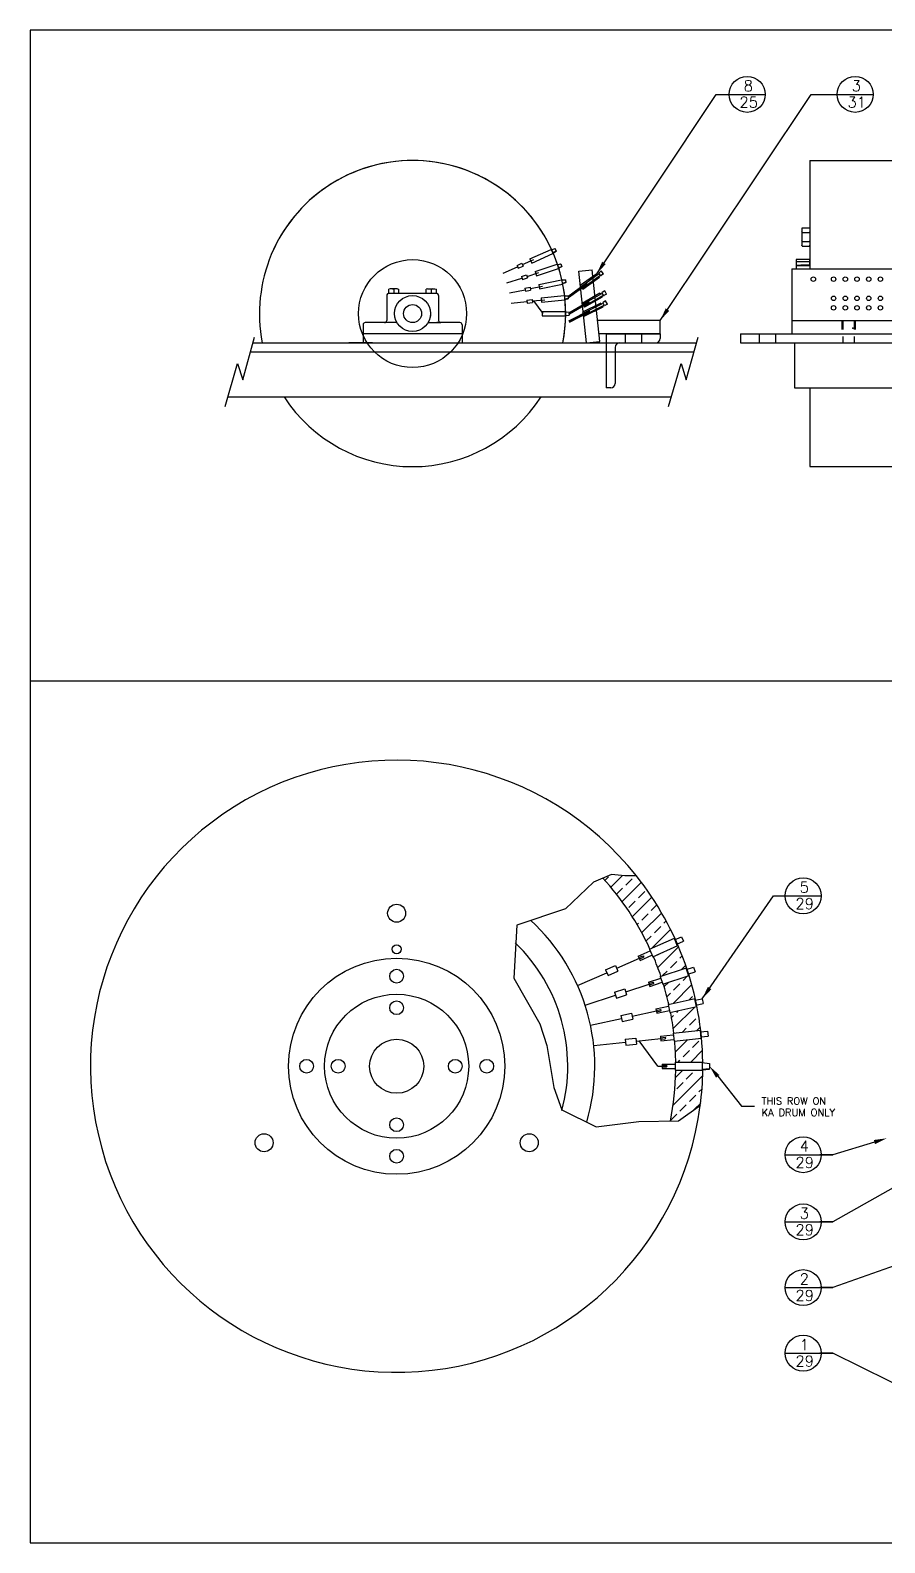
# Model space of a CAD drawing. Extents: x 0 to 33, y 0 to 21.
# Drawn here: x 0 to 11.86, y 0 to 21 of the extents above; entities that cross this region are included whole.
import ezdxf
from ezdxf.enums import TextEntityAlignment as Align

# ---------------------------------------------------------------- set-up
doc = ezdxf.new("R2010")
doc.units = 0
doc.header["$MEASUREMENT"] = 0
doc.linetypes.add('HIDDEN2', pattern=[0.1875, 0.125, -0.0625])
doc.layers.get('0').update_dxf_attribs({"linetype": 'CONTINUOUS'})
for name, color, linetype in [('BORDER', 5, 'CONTINUOUS'), ('DIM', 1, 'CONTINUOUS'), ('HATCH', 2, 'CONTINUOUS'), ('HIDDEN2', 6, 'HIDDEN2'), ('NFHIDDEN', 6, 'HIDDEN2'), ('OBJECT', 3, 'CONTINUOUS'), ('TEXT', 1, 'CONTINUOUS')]:
    doc.layers.add(name, color=color, linetype=linetype)
doc.styles.add('SIMPLEX', font='SIMPLEX')
doc.dimstyles.get("Standard").update_dxf_attribs({"dimtxt": 0.18, "dimasz": 0.18, "dimexe": 0.18, "dimexo": 0.0625, "dimgap": 0.09, "dimtad": 0, "dimtih": 1, "dimtoh": 1, "dimdec": 4, "dimzin": 0, "dimdsep": 46, "dimtxsty": 'STANDARD', "dimcen": 0.09, "dimadec": 0, "dimazin": 0, "dimtfac": 1, "dimtdec": 4, "dimtofl": 0, "dimtmove": 0, "dimatfit": 3, "dimfxl": 1, "dimtolj": 1, "dimtzin": 0, "dimarcsym": 0})

# ---------------------------------------------------------------- blocks, each defined once
blk = doc.blocks.new('*X9')
at = {"color": 0}
for p, q in [((8.595, 32.46), (8.643, 32.508)), ((8.677, 32.365), (8.838, 32.526)), ((8.756, 32.267), (8.839, 32.35)), ((8.832, 32.166), (9.1, 32.434)), ((8.883, 32.394), (8.971, 32.483)), ((8.927, 32.085), (9.016, 32.173)), ((8.975, 31.956), (9.246, 32.227)), ((9.06, 32.218), (9.148, 32.306)), ((9.104, 31.908), (9.192, 31.997)), ((9.106, 31.734), (9.382, 32.009)), ((9.237, 32.041), (9.315, 32.12)), ((9.042, 31.846), (9.06, 31.864)), ((9.243, 31.517), (9.505, 31.779)), ((9.281, 31.731), (9.369, 31.82)), ((9.413, 31.864), (9.445, 31.896)), ((9.167, 31.618), (9.237, 31.687)), ((9.329, 31.249), (9.617, 31.537)), ((9.278, 31.375), (9.281, 31.378)), ((9.325, 31.422), (9.339, 31.436)), ((9.502, 31.245), (9.59, 31.334)), ((9.634, 31.378), (9.668, 31.411)), ((9.394, 31.138), (9.458, 31.201)), ((9.656, 31.223), (9.715, 31.282)), ((9.679, 31.069), (9.742, 31.132)), ((9.418, 30.985), (9.48, 31.047)), ((9.456, 30.846), (9.502, 30.892)), ((9.539, 30.752), (9.8, 31.013)), ((9.546, 30.936), (9.634, 31.024)), ((9.543, 30.403), (9.841, 30.701)), ((9.764, 30.8), (9.811, 30.848)), ((9.519, 30.556), (9.546, 30.582)), ((9.59, 30.627), (9.617, 30.653)), ((9.767, 30.45), (9.855, 30.538)), ((9.574, 30.08), (9.741, 30.247)), ((9.67, 30.353), (9.723, 30.406)), ((9.868, 30.374), (9.919, 30.425)), ((9.679, 30.008), (9.767, 30.096)), ((9.789, 29.942), (9.948, 30.1)), ((9.811, 30.14), (9.899, 30.229)), ((9.613, 29.942), (9.634, 29.964)), ((9.541, 29.34), (9.952, 29.751)), ((9.576, 29.728), (9.664, 29.817)), ((9.59, 29.566), (9.679, 29.654)), ((9.723, 29.698), (9.811, 29.787)), ((9.767, 29.389), (9.855, 29.478)), ((9.899, 29.522), (9.942, 29.564)), ((9.505, 29.127), (9.59, 29.212)), ((9.634, 29.257), (9.723, 29.345)), ((9.833, 29.278), (9.923, 29.368))]:
    blk.add_line(p, q, dxfattribs=at)

msp = doc.modelspace()

# ---------------------------------------------------------------- linework, layer by layer
at = {"layer": 'BORDER'}
for p, q in [((33, 21), (0, 21)), ((0, 21), (0, 0)), ((33, 11.964), (0, 11.964)), ((0, 0), (33, 0))]:
    msp.add_line(p, q, dxfattribs=at)
at = {"layer": 'DIM'}
for p, q in [((6.936, 17.825), (7.231, 17.957)), ((6.961, 17.768), (7.256, 17.9)), ((7.231, 17.957), (7.234, 17.951)), ((7.232, 17.954), (7.237, 17.944)), ((7.284, 17.965), (7.234, 17.949)), ((7.237, 17.944), (7.251, 17.912)), ((7.251, 17.912), (7.255, 17.902)), ((7.298, 17.933), (7.253, 17.907)), ((7.254, 17.905), (7.256, 17.9)), ((7.283, 17.968), (7.299, 17.931)), ((7.284, 17.965), (7.298, 17.933)), ((6.563, 17.625), (6.765, 17.715)), ((6.757, 17.735), (6.825, 17.765)), ((6.757, 17.735), (6.774, 17.696)), ((6.774, 17.696), (6.843, 17.726)), ((6.825, 17.765), (6.843, 17.726)), ((6.834, 17.746), (6.992, 17.816)), ((6.936, 17.825), (6.961, 17.768)), ((7.007, 17.651), (7.314, 17.751)), ((7.007, 17.651), (7.026, 17.591)), ((7.026, 17.591), (7.333, 17.691)), ((7.314, 17.751), (7.316, 17.745)), ((7.315, 17.748), (7.318, 17.738)), ((7.367, 17.754), (7.316, 17.743)), ((7.318, 17.738), (7.329, 17.704)), ((7.329, 17.704), (7.332, 17.694)), ((7.378, 17.72), (7.33, 17.699)), ((7.331, 17.697), (7.333, 17.691)), ((7.367, 17.756), (7.379, 17.718)), ((7.367, 17.754), (7.378, 17.72)), ((6.615, 17.491), (6.825, 17.559)), ((6.819, 17.58), (6.89, 17.603)), ((6.819, 17.58), (6.832, 17.539)), ((6.832, 17.539), (6.903, 17.562)), ((6.864, 17.419), (6.937, 17.434)), ((6.89, 17.603), (6.903, 17.562)), ((6.897, 17.582), (7.061, 17.636)), ((6.937, 17.434), (6.946, 17.392)), ((6.942, 17.413), (7.111, 17.449)), ((7.058, 17.47), (7.374, 17.537)), ((7.058, 17.47), (7.071, 17.409)), ((7.071, 17.409), (7.387, 17.476)), ((7.374, 17.537), (7.376, 17.531)), ((7.375, 17.534), (7.377, 17.524)), ((7.428, 17.535), (7.376, 17.529)), ((7.377, 17.524), (7.384, 17.49)), ((7.384, 17.49), (7.387, 17.479)), ((7.435, 17.5), (7.385, 17.484)), ((7.386, 17.482), (7.387, 17.476)), ((7.427, 17.537), (7.436, 17.498)), ((7.428, 17.535), (7.435, 17.5)), ((6.652, 17.352), (6.869, 17.398)), ((6.675, 17.21), (6.895, 17.233)), ((6.864, 17.419), (6.873, 17.377)), ((6.873, 17.377), (6.946, 17.392)), ((6.892, 17.254), (6.967, 17.262)), ((6.892, 17.254), (6.897, 17.211)), ((6.967, 17.262), (6.972, 17.219)), ((6.969, 17.241), (7.141, 17.259)), ((7.091, 17.285), (7.412, 17.319)), ((7.091, 17.285), (7.098, 17.223)), ((7.098, 17.223), (7.419, 17.256)), ((7.412, 17.319), (7.413, 17.312)), ((7.412, 17.316), (7.414, 17.305)), ((7.465, 17.31), (7.413, 17.31)), ((7.414, 17.305), (7.417, 17.27)), ((7.417, 17.27), (7.418, 17.259)), ((7.469, 17.276), (7.418, 17.265)), ((7.418, 17.263), (7.419, 17.256)), ((7.465, 17.313), (7.469, 17.273)), ((7.465, 17.31), (7.469, 17.276)), ((6.897, 17.211), (6.972, 17.219)), ((7.104, 17.097), (7.427, 17.097)), ((7.104, 17.097), (7.104, 17.035)), ((7.104, 17.035), (7.427, 17.035)), ((7.427, 17.097), (7.427, 17.091)), ((7.427, 17.094), (7.427, 17.083)), ((7.427, 17.083), (7.427, 17.048)), ((7.427, 17.048), (7.427, 17.038)), ((7.427, 17.041), (7.427, 17.035)), ((7.479, 17.086), (7.479, 17.046)), ((7.479, 17.083), (7.479, 17.048)), ((7.995, 16.785), (7.995, 16.035)), ((8.12, 16.597), (8.12, 16.097)), ((8.257, 16.785), (8.257, 16.66)), ((8.484, 16.785), (8.484, 16.66)), ((8.745, 16.785), (8.745, 16.722)), ((8.945, 8.373), (9.04, 8.415)), ((9.04, 8.415), (9.069, 8.351)), ((8.44, 8.143), (8.604, 8.217)), ((8.594, 8.24), (8.945, 8.396)), ((8.594, 8.24), (8.64, 8.136)), ((8.64, 8.136), (8.991, 8.293)), ((8.936, 8.392), (8.982, 8.289)), ((8.945, 8.396), (8.954, 8.377)), ((8.974, 8.309), (9.069, 8.351)), ((8.983, 8.313), (8.991, 8.293)), ((7.985, 7.954), (8.122, 8.015)), ((8.122, 8.015), (8.157, 7.936)), ((8.14, 7.976), (8.455, 8.116)), ((8.44, 8.143), (8.465, 8.086)), ((8.448, 8.124), (8.505, 8.149)), ((8.456, 8.106), (8.513, 8.131)), ((8.465, 8.086), (8.629, 8.159)), ((8.505, 8.149), (8.515, 8.143)), ((8.505, 8.149), (8.513, 8.131)), ((8.513, 8.131), (8.515, 8.143)), ((8.744, 7.864), (9.11, 7.983)), ((9.101, 7.98), (9.136, 7.873)), ((9.107, 7.96), (9.207, 7.992)), ((9.207, 7.992), (9.228, 7.925)), ((7.598, 7.735), (8.003, 7.915)), ((7.985, 7.954), (8.02, 7.875)), ((8.02, 7.875), (8.157, 7.936)), ((8.581, 7.784), (8.752, 7.84)), ((8.581, 7.784), (8.6, 7.725)), ((8.587, 7.764), (8.647, 7.784)), ((8.6, 7.725), (8.771, 7.781)), ((8.647, 7.784), (8.655, 7.776)), ((8.647, 7.784), (8.653, 7.765)), ((8.653, 7.765), (8.655, 7.776)), ((8.744, 7.864), (8.779, 7.757)), ((8.779, 7.757), (9.145, 7.876)), ((9.129, 7.893), (9.228, 7.925)), ((7.702, 7.466), (8.122, 7.603)), ((8.109, 7.644), (8.252, 7.69)), ((8.109, 7.644), (8.136, 7.562)), ((8.136, 7.562), (8.278, 7.608)), ((8.252, 7.69), (8.278, 7.608)), ((8.265, 7.649), (8.593, 7.756)), ((8.594, 7.745), (8.653, 7.765)), ((8.2, 7.322), (8.347, 7.353)), ((8.347, 7.353), (8.365, 7.269)), ((8.356, 7.311), (8.693, 7.383)), ((8.684, 7.413), (8.86, 7.45)), ((8.684, 7.413), (8.697, 7.352)), ((8.688, 7.392), (8.749, 7.405)), ((8.692, 7.372), (8.753, 7.385)), ((8.697, 7.352), (8.873, 7.389)), ((8.749, 7.405), (8.757, 7.396)), ((8.749, 7.405), (8.753, 7.385)), ((8.753, 7.385), (8.757, 7.396)), ((8.855, 7.475), (9.231, 7.555)), ((8.855, 7.475), (8.878, 7.364)), ((8.878, 7.364), (9.255, 7.444)), ((9.221, 7.553), (9.245, 7.442)), ((9.226, 7.532), (9.328, 7.554)), ((9.24, 7.463), (9.342, 7.485)), ((9.328, 7.554), (9.342, 7.485)), ((7.776, 7.188), (8.209, 7.28)), ((8.2, 7.322), (8.218, 7.238)), ((8.218, 7.238), (8.365, 7.269)), ((7.821, 6.904), (8.261, 6.95)), ((8.257, 6.993), (8.406, 7.008)), ((8.257, 6.993), (8.266, 6.907)), ((8.406, 7.008), (8.415, 6.923)), ((8.41, 6.966), (8.753, 7.002)), ((8.713, 6.616), (8.453, 6.97)), ((8.747, 7.032), (8.926, 7.051)), ((8.747, 7.032), (8.754, 6.97)), ((8.75, 7.011), (8.812, 7.018)), ((8.752, 6.991), (8.814, 6.998)), ((8.754, 6.97), (8.933, 6.989)), ((8.812, 7.018), (8.818, 7.008)), ((8.812, 7.018), (8.814, 6.998)), ((8.814, 6.998), (8.818, 7.008)), ((8.924, 7.076), (9.307, 7.117)), ((8.924, 7.076), (8.936, 6.964)), ((8.936, 6.964), (9.318, 7.004)), ((9.297, 7.116), (9.308, 7.003)), ((9.299, 7.094), (9.402, 7.105)), ((9.306, 7.025), (9.41, 7.035)), ((9.402, 7.105), (9.41, 7.035)), ((8.266, 6.907), (8.415, 6.923)), ((8.713, 6.616), (8.774, 6.616)), ((8.771, 6.647), (8.771, 6.585)), ((8.771, 6.647), (8.951, 6.647)), ((8.771, 6.626), (8.833, 6.626)), ((8.771, 6.606), (8.833, 6.606)), ((8.771, 6.585), (8.951, 6.585)), ((8.833, 6.626), (8.833, 6.606)), ((8.833, 6.626), (8.839, 6.616)), ((8.833, 6.606), (8.839, 6.616)), ((8.951, 6.673), (9.336, 6.673)), ((8.951, 6.673), (8.951, 6.56)), ((8.951, 6.56), (9.336, 6.56)), ((9.326, 6.679), (9.326, 6.666)), ((9.326, 6.673), (9.326, 6.651)), ((9.43, 6.651), (9.326, 6.662)), ((9.326, 6.651), (9.326, 6.581)), ((9.326, 6.581), (9.326, 6.56)), ((9.43, 6.581), (9.326, 6.57)), ((9.326, 6.566), (9.326, 6.554)), ((9.43, 6.656), (9.43, 6.576)), ((9.43, 6.651), (9.43, 6.581)), ((9.542, 6.476), (9.872, 6.063)), ((9.872, 6.063), (10.052, 6.063))]:
    msp.add_line(p, q, dxfattribs=at)
msp.add_circle((5.307, 17.066), 0.75, dxfattribs=at)
for radius, start, end in [(3.875, 24.8354, 42.4419), (2.75, 343.6322, 47.4773), (2.375, 344.9792, 46.1304), (4.25, 24.4719, 24.7617), (4.25, 23.2383, 23.5281), (3.875, 18.8354, 23.1646), (4.25, 18.4719, 18.7617), (4.25, 17.2383, 17.5281), (3.875, 12.8354, 17.1646), (3.875, 6.8354, 11.1646), (4.25, 12.4719, 12.7617), (4.25, 11.2383, 11.5281), (3.875, 0.8354, 5.1646), (4.25, 6.4719, 6.7617), (4.25, 5.2383, 5.5281), (3.875, 348.6677, 359.1646)]:
    msp.add_arc((5.086, 6.616), radius, start, end, dxfattribs=at)
msp.add_solid([(9.519, 6.457), (9.566, 6.494), (9.43, 6.616)], dxfattribs=at)
at = {"layer": 'HATCH'}
for p, q in [((7.926, 17.659), (7.896, 17.633)), ((7.957, 17.616), (7.926, 17.659)), ((7.724, 17.491), (7.462, 17.3)), ((7.73, 17.484), (7.467, 17.293)), ((7.735, 17.476), (7.473, 17.286)), ((7.863, 17.619), (7.635, 17.454)), ((7.635, 17.454), (7.648, 17.436)), ((7.645, 17.441), (7.889, 17.619)), ((7.663, 17.416), (7.908, 17.594)), ((7.9, 17.568), (7.67, 17.402)), ((7.863, 17.619), (7.872, 17.606)), ((7.89, 17.581), (7.9, 17.568)), ((7.915, 17.599), (7.896, 17.624)), ((7.957, 17.616), (7.923, 17.596)), ((7.755, 17.236), (7.475, 17.074)), ((7.76, 17.228), (7.479, 17.066)), ((7.764, 17.22), (7.484, 17.058)), ((7.659, 17.421), (7.672, 17.403)), ((7.907, 17.349), (7.663, 17.208)), ((7.671, 17.195), (7.933, 17.346)), ((7.687, 17.168), (7.949, 17.319)), ((7.938, 17.295), (7.692, 17.153)), ((7.907, 17.349), (7.914, 17.335)), ((7.93, 17.308), (7.938, 17.295)), ((7.956, 17.323), (7.94, 17.35)), ((7.974, 17.382), (7.941, 17.359)), ((7.987, 17.242), (7.953, 17.221)), ((8.001, 17.336), (7.964, 17.319)), ((8.001, 17.336), (7.974, 17.382)), ((8.011, 17.195), (7.987, 17.242)), ((7.761, 17.107), (7.472, 16.96)), ((7.484, 17.058), (7.475, 17.074)), ((7.765, 17.099), (7.476, 16.952)), ((7.769, 17.091), (7.48, 16.944)), ((7.663, 17.208), (7.674, 17.189)), ((7.918, 17.212), (7.667, 17.085)), ((7.667, 17.085), (7.677, 17.065)), ((7.674, 17.071), (7.944, 17.208)), ((7.683, 17.173), (7.694, 17.154)), ((7.686, 17.049), (7.696, 17.029)), ((7.689, 17.043), (7.958, 17.18)), ((7.946, 17.157), (7.693, 17.028)), ((7.918, 17.212), (7.925, 17.199)), ((7.939, 17.171), (7.946, 17.157)), ((7.966, 17.184), (7.952, 17.212)), ((8.011, 17.195), (7.974, 17.18)), ((2.949, 16.147), (3.112, 16.737)), ((9.105, 16.147), (9.269, 16.737)), ((2.704, 15.775), (2.876, 16.374)), ((2.876, 16.374), (2.949, 16.147)), ((8.86, 15.775), (9.033, 16.374)), ((9.033, 16.374), (9.105, 16.147))]:
    msp.add_line(p, q, dxfattribs=at)
for centre, start, end in [((7.909, 17.618), 131.035, 177.9297), ((7.913, 17.612), 254.0703, 300.965), ((7.952, 17.343), 125.035, 171.9297), ((7.963, 17.204), 122.035, 168.9297), ((7.956, 17.337), 248.0703, 294.965), ((7.966, 17.198), 245.0703, 291.965)]:
    msp.add_arc(centre, 0.0193, start, end, dxfattribs=at)
msp.add_point((11.42, 16.863), dxfattribs=at)
at = {"layer": 'HIDDEN2'}
for p, q in [((11.264, 16.972), (11.264, 16.785)), ((11.278, 16.972), (11.278, 16.66)), ((11.436, 16.972), (11.436, 16.66)), ((11.451, 16.972), (11.451, 16.785))]:
    msp.add_line(p, q, dxfattribs=at)
at = {"layer": 'NFHIDDEN'}
for p, q in [((10.82, 17.739), (10.632, 17.739)), ((10.119, 16.785), (10.119, 16.66)), ((10.119, 16.785), (10.119, 16.66)), ((10.346, 16.785), (10.346, 16.66)), ((10.346, 16.785), (10.346, 16.66))]:
    msp.add_line(p, q, dxfattribs=at)
at = {"layer": 'OBJECT', "color": 1}
for p, q in [((9.521, 20.11), (9.701, 20.11)), ((11.021, 20.11), (11.201, 20.11))]:
    msp.add_line(p, q, dxfattribs=at)
at = {"layer": 'OBJECT'}
for p, q in [((10.82, 19.191), (16.52, 19.191)), ((10.82, 19.191), (10.82, 17.686)), ((10.716, 18.255), (10.711, 18.243)), ((10.711, 18.243), (10.711, 18.014)), ((10.716, 18.192), (10.711, 18.203)), ((10.716, 18.192), (10.711, 18.18)), ((10.716, 18.065), (10.711, 18.077)), ((10.716, 18.065), (10.711, 18.054)), ((10.716, 18.255), (10.815, 18.255)), ((10.716, 18.192), (10.815, 18.192)), ((10.716, 18.065), (10.815, 18.065)), ((10.815, 18.255), (10.82, 18.243)), ((10.815, 18.192), (10.82, 18.203)), ((10.815, 18.192), (10.82, 18.18)), ((10.815, 18.065), (10.82, 18.077)), ((10.815, 18.065), (10.82, 18.054)), ((10.82, 18.243), (10.82, 18.014)), ((10.716, 18.002), (10.711, 18.014)), ((10.716, 18.002), (10.815, 18.002)), ((10.815, 18.002), (10.82, 18.014)), ((7.614, 17.654), (7.801, 17.674)), ((7.719, 16.66), (7.614, 17.654)), ((7.905, 16.679), (7.801, 17.674)), ((10.57, 17.686), (16.77, 17.686)), ((10.57, 17.686), (10.57, 16.785)), ((10.632, 17.816), (10.632, 17.686)), ((10.82, 17.816), (10.632, 17.816)), ((10.82, 17.785), (10.632, 17.785)), ((10.789, 17.785), (10.632, 17.785)), ((10.632, 17.785), (10.632, 17.739)), ((10.632, 17.739), (10.82, 17.739)), ((10.82, 17.729), (10.632, 17.729)), ((10.82, 17.816), (10.789, 17.816)), ((10.82, 17.739), (10.82, 17.816)), ((4.948, 17.317), (4.948, 16.971)), ((4.996, 17.408), (4.978, 17.403)), ((4.978, 17.347), (4.978, 17.403)), ((5.637, 17.347), (4.978, 17.347)), ((5.1, 17.408), (4.996, 17.408)), ((5.03, 17.408), (5.048, 17.403)), ((5.066, 17.408), (5.048, 17.403)), ((5.048, 17.403), (5.048, 17.347)), ((5.1, 17.408), (5.118, 17.403)), ((5.118, 17.347), (5.118, 17.403)), ((5.514, 17.408), (5.496, 17.403)), ((5.496, 17.347), (5.496, 17.403)), ((5.514, 17.408), (5.618, 17.408)), ((5.548, 17.408), (5.566, 17.403)), ((5.585, 17.408), (5.566, 17.403)), ((5.566, 17.403), (5.566, 17.347)), ((5.618, 17.408), (5.637, 17.403)), ((5.637, 17.347), (5.637, 17.403)), ((5.667, 17.317), (5.667, 16.971)), ((5.557, 17.066), (5.557, 17.029)), ((4.62, 16.911), (4.62, 16.66)), ((4.918, 16.941), (4.65, 16.941)), ((4.969, 16.941), (4.65, 16.941)), ((5.091, 16.941), (4.854, 16.941)), ((5.524, 16.941), (5.697, 16.941)), ((5.965, 16.941), (5.646, 16.941)), ((5.995, 16.911), (5.995, 16.66)), ((8.745, 16.972), (7.874, 16.972)), ((8.745, 16.785), (8.745, 16.972)), ((10.57, 16.972), (16.77, 16.972)), ((3.091, 16.66), (9.247, 16.66)), ((4.37, 16.66), (4.807, 16.66)), ((4.751, 16.66), (4.423, 16.66)), ((5.995, 16.785), (4.62, 16.785)), ((7.719, 16.66), (7.905, 16.679)), ((8.745, 16.785), (7.894, 16.785)), ((9.857, 16.785), (28.357, 16.785)), ((9.857, 16.785), (9.857, 16.66)), ((9.857, 16.66), (28.357, 16.66)), ((10.607, 16.66), (10.607, 16.035)), ((3.056, 16.535), (9.213, 16.535)), ((10.607, 16.035), (16.92, 16.035)), ((10.82, 16.035), (10.82, 14.941)), ((2.743, 15.91), (8.899, 15.91)), ((10.82, 14.941), (16.52, 14.941))]:
    msp.add_line(p, q, dxfattribs=at)
for centre, radius in [((10.87, 17.544), 0.0312), ((11.151, 17.544), 0.0312), ((11.314, 17.544), 0.0312), ((11.476, 17.544), 0.0312), ((11.639, 17.544), 0.0312), ((11.801, 17.544), 0.0312), ((5.307, 17.066), 0.25), ((11.151, 17.277), 0.0312), ((11.314, 17.277), 0.0312), ((11.476, 17.277), 0.0312), ((11.639, 17.277), 0.0312), ((11.801, 17.277), 0.0312), ((5.307, 17.066), 0.125), ((11.151, 17.146), 0.0312), ((11.314, 17.146), 0.0312), ((11.476, 17.146), 0.0312), ((11.639, 17.146), 0.0312), ((11.801, 17.146), 0.0312), ((5.086, 8.741), 0.125), ((5.086, 8.241), 0.0625), ((5.086, 6.616), 1.5), ((5.086, 7.866), 0.0955), ((5.086, 6.616), 1), ((5.086, 7.429), 0.0955), ((5.086, 6.616), 0.375), ((3.836, 6.616), 0.0955), ((4.274, 6.616), 0.0955), ((5.899, 6.616), 0.0955), ((6.336, 6.616), 0.0955), ((5.086, 5.804), 0.0955), ((3.246, 5.554), 0.125), ((6.926, 5.554), 0.125), ((5.086, 5.366), 0.0955)]:
    msp.add_circle(centre, radius, dxfattribs=at)
for centre, radius, start, end in [((5.307, 17.066), 2.125, 348.9786, 191.0214), ((5.307, 17.066), 2.125, 348.9786, 156.2513), ((4.978, 17.317), 0.03, 90, 180), ((5.637, 17.317), 0.03, 0, 90), ((4.65, 16.911), 0.03, 90, 180), ((4.918, 16.971), 0.03, 270, 0), ((5.697, 16.971), 0.03, 180, 270), ((5.965, 16.911), 0.03, 360, 90), ((5.307, 17.066), 2.125, 212.9644, 327.0356), ((5.086, 6.616), 4.25, 38.4679, 352.6416), ((5.086, 6.616), 4.25, 0.7617, 38.4632), ((5.086, 6.616), 4.25, 352.6463, 359.2383)]:
    msp.add_arc(centre, radius, start, end, dxfattribs=at)
at = {"layer": 'TEXT'}
for p, q in [((9.701, 20.11), (10.201, 20.11)), ((11.201, 20.11), (11.701, 20.11)), ((7.234, 17.951), (7.283, 17.968)), ((7.254, 17.905), (7.299, 17.931)), ((7.316, 17.745), (7.367, 17.756)), ((7.331, 17.697), (7.379, 17.718)), ((7.376, 17.531), (7.427, 17.537)), ((7.386, 17.482), (7.436, 17.498)), ((7.121, 17.066), (6.991, 17.243)), ((7.413, 17.312), (7.465, 17.313)), ((7.418, 17.263), (7.469, 17.273)), ((7.427, 17.091), (7.479, 17.086)), ((7.427, 17.041), (7.479, 17.046)), ((7.995, 16.785), (8.745, 16.785)), ((8.183, 16.66), (8.683, 16.66)), ((9.857, 16.785), (9.857, 16.66)), ((8.058, 16.035), (7.995, 16.035)), ((8.067, 9.279), (7.82, 9.174)), ((8.254, 9.26), (8.067, 9.279)), ((8.413, 9.26), (8.254, 9.26)), ((7.82, 9.174), (7.43, 8.801)), ((10.316, 8.983), (10.978, 8.983)), ((7.43, 8.801), (6.756, 8.577)), ((6.756, 8.577), (6.712, 7.839)), ((6.712, 7.839), (7.073, 7.203)), ((7.073, 7.203), (7.17, 6.903)), ((7.17, 6.903), (7.268, 6.319)), ((9.326, 6.666), (9.43, 6.656)), ((9.326, 6.566), (9.43, 6.576)), ((7.268, 6.319), (7.378, 6.013)), ((7.378, 6.013), (7.855, 5.777)), ((8.998, 5.86), (9.304, 6.074)), ((7.855, 5.777), (8.449, 5.851)), ((8.449, 5.851), (8.998, 5.86)), ((11.718, 5.564), (11.141, 5.388)), ((10.478, 5.388), (11.141, 5.388)), ((11.141, 5.388), (10.961, 5.388)), ((12.158, 5.028), (11.141, 4.454)), ((10.478, 4.454), (11.141, 4.454)), ((11.141, 4.454), (10.961, 4.454)), ((12.52, 4.033), (11.141, 3.542)), ((10.478, 3.542), (11.141, 3.542)), ((11.141, 3.542), (10.961, 3.542)), ((10.478, 2.631), (11.141, 2.631)), ((11.141, 2.631), (10.961, 2.631)), ((12.578, 1.92), (11.141, 2.631))]:
    msp.add_line(p, q, dxfattribs=at)
for centre in [(9.951, 20.11), (11.451, 20.11), (10.728, 8.983), (10.728, 5.388), (10.728, 4.454), (10.728, 3.542), (10.728, 2.631)]:
    msp.add_circle(centre, 0.25, dxfattribs=at)
for centre, start, end in [((8.183, 16.597), 90, 180), ((8.683, 16.722), 270, 0), ((8.058, 16.097), 270, 360)]:
    msp.add_arc(centre, 0.0625, start, end, dxfattribs=at)
msp.add_solid([(11.709, 5.592), (11.726, 5.535), (11.89, 5.616)], dxfattribs=at)

# ---------------------------------------------------------------- block references
msp.add_blockref('*X9', (-0.617, -23.263), dxfattribs=at)

# ---------------------------------------------------------------- texts
at = {"layer": 'DIM', "style": 'SIMPLEX'}
for s, p in [('THIS ROW ON', (10.152, 6.134)), ('KA DRUM ONLY', (10.152, 5.974))]:
    msp.add_text(s, height=0.1, dxfattribs=at).set_placement(p, align=Align.MIDDLE_LEFT)
at = {"layer": 'TEXT', "style": 'SIMPLEX'}
for s, p in [('8', (9.903, 20.154)), ('3', (11.403, 20.154)), ('25', (9.844, 19.926)), ('31', (11.344, 19.926)), ('5', (10.68, 9.027)), ('29', (10.621, 8.799)), ('4', (10.68, 5.432)), ('29', (10.621, 5.204)), ('3', (10.68, 4.499)), ('29', (10.621, 4.27)), ('2', (10.68, 3.587)), ('29', (10.621, 3.358)), ('1', (10.68, 2.675)), ('29', (10.621, 2.447))]:
    msp.add_text(s, height=0.15, dxfattribs=at).set_placement(p)

# ---------------------------------------------------------------- leaders
at = {"layer": 'TEXT'}
for points in [[(7.863, 17.619), (9.521, 20.11)], [(9.328, 7.554), (10.316, 8.983)]]:
    msp.add_leader(points, dimstyle='STANDARD', override={"dimtxt": 0.1, "dimexo": 0.063, "dimgap": 0.1, "dimtih": 0, "dimlfac": 0.25, "dimcen": 0.1, "dimclrd": 256, "dimclre": 256, "dimclrt": 256, "dimtfac": 0.8}, dxfattribs=at)
at = {"layer": 'TEXT', "annotation_type": 0, "has_hookline": 1, "hookline_direction": 0}
msp.add_leader([(8.745, 16.972), (10.841, 20.11), (11.021, 20.11)], dimstyle='STANDARD', override={"dimtxt": 0.1, "dimexo": 0.063, "dimgap": 0.1, "dimtih": 0, "dimlfac": 0.25, "dimcen": 0.1, "dimclrd": 256, "dimclre": 256, "dimclrt": 256, "dimtfac": 0.8}, dxfattribs=at)

doc.saveas('drawing.dxf')
